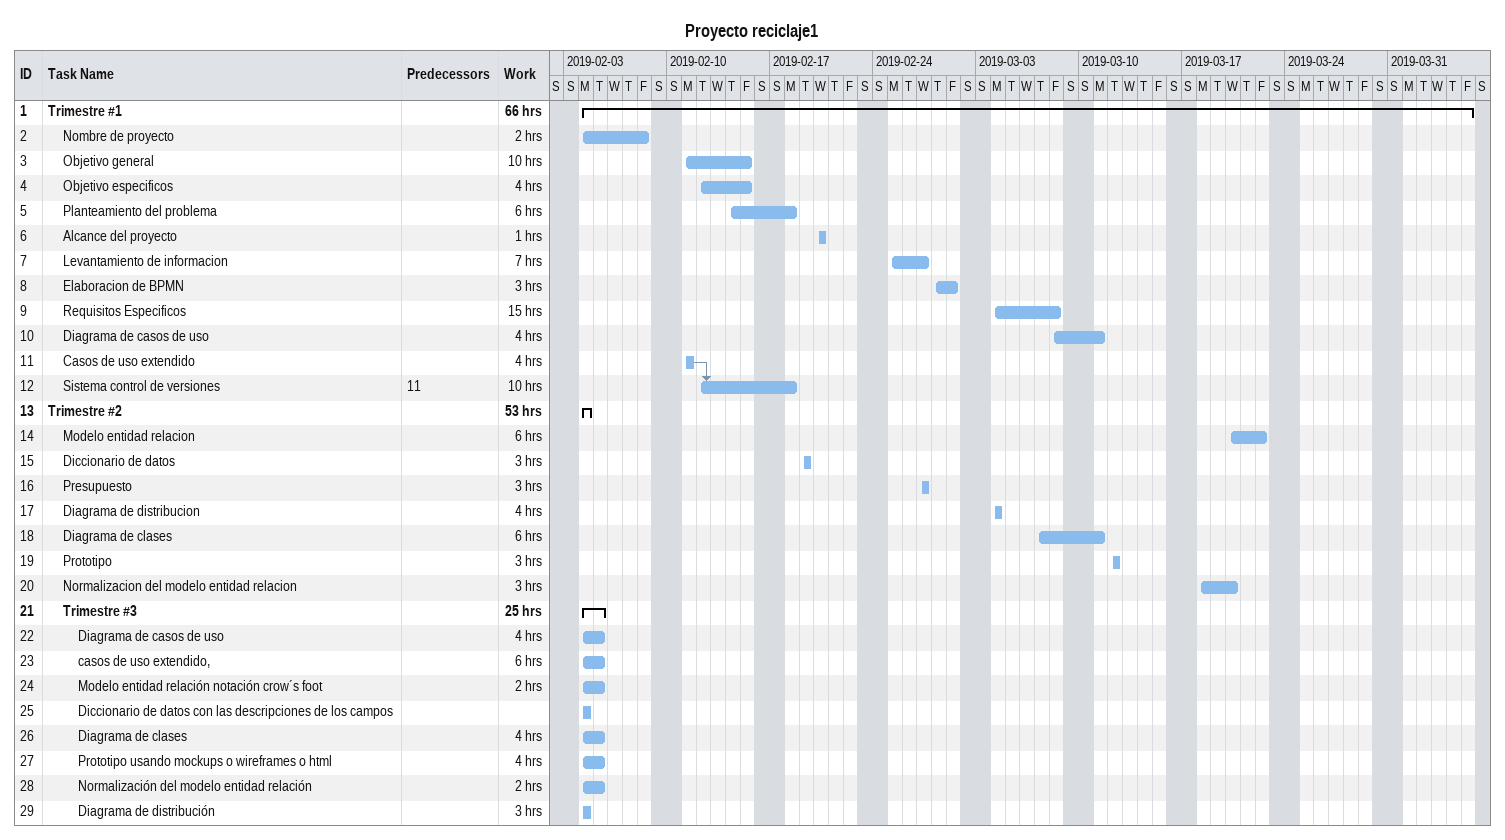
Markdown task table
Proyecto reciclaje1

| ID | Level | Task | Start | Finish | Predecessors | Work (h) |
|---|---|---|---|---|---|---|
| 1 | 1 | **Trimestre #1** | 2019-02-04 | 2019-04-05 |  | 66 |
| 2 | 2 | Nombre de proyecto | 2019-02-04 | 2019-02-08 |  | 2 |
| 3 | 2 | Objetivo general | 2019-02-11 | 2019-02-15 |  | 10 |
| 4 | 2 | Objetivo especificos | 2019-02-12 | 2019-02-15 |  | 4 |
| 5 | 2 | Planteamiento del problema | 2019-02-14 | 2019-02-18 |  | 6 |
| 6 | 2 | Alcance del proyecto | 2019-02-20 | 2019-02-20 |  | 1 |
| 7 | 2 | Levantamiento de informacion | 2019-02-25 | 2019-02-27 |  | 7 |
| 8 | 2 | Elaboracion de BPMN | 2019-02-28 | 2019-03-01 |  | 3 |
| 9 | 2 | Requisitos Especificos | 2019-03-04 | 2019-03-08 |  | 15 |
| 10 | 2 | Diagrama de casos de uso | 2019-03-08 | 2019-03-11 |  | 4 |
| 11 | 2 | Casos de uso extendido | 2019-02-11 | 2019-02-11 |  | 4 |
| 12 | 2 | Sistema control de versiones | 2019-02-12 | 2019-02-18 | 11 | 10 |
| 13 | 1 | **Trimestre #2** | 2019-02-04 | 2019-02-04 |  | 53 |
| 14 | 2 | Modelo entidad relacion | 2019-03-20 | 2019-03-22 |  | 6 |
| 15 | 2 | Diccionario de datos | 2019-02-19 | 2019-02-19 |  | 3 |
| 16 | 2 | Presupuesto | 2019-02-27 | 2019-02-27 |  | 3 |
| 17 | 2 | Diagrama de distribucion | 2019-03-04 | 2019-03-04 |  | 4 |
| 18 | 2 | Diagrama de clases | 2019-03-07 | 2019-03-11 |  | 6 |
| 19 | 2 | Prototipo | 2019-03-12 | 2019-03-12 |  | 3 |
| 20 | 2 | Normalizacion del modelo entidad relacion | 2019-03-18 | 2019-03-20 |  | 3 |
| 21 | 2 | **Trimestre #3** | 2019-02-04 | 2019-02-05 |  | 25 |
| 22 | 3 | Diagrama de casos de uso | 2019-02-04 | 2019-02-05 |  | 4 |
| 23 | 3 | casos de uso extendido, | 2019-02-04 | 2019-02-05 |  | 6 |
| 24 | 3 | Modelo entidad relación notación crow´s foot | 2019-02-04 | 2019-02-05 |  | 2 |
| 25 | 3 | Diccionario de datos con las descripciones de los campos | 2019-02-04 | 2019-02-04 |  |  |
| 26 | 3 | Diagrama de clases | 2019-02-04 | 2019-02-05 |  | 4 |
| 27 | 3 | Prototipo usando mockups o wireframes o html | 2019-02-04 | 2019-02-05 |  | 4 |
| 28 | 3 | Normalización del modelo entidad relación | 2019-02-04 | 2019-02-05 |  | 2 |
| 29 | 3 | Diagrama de distribución | 2019-02-04 | 2019-02-04 |  | 3 |
